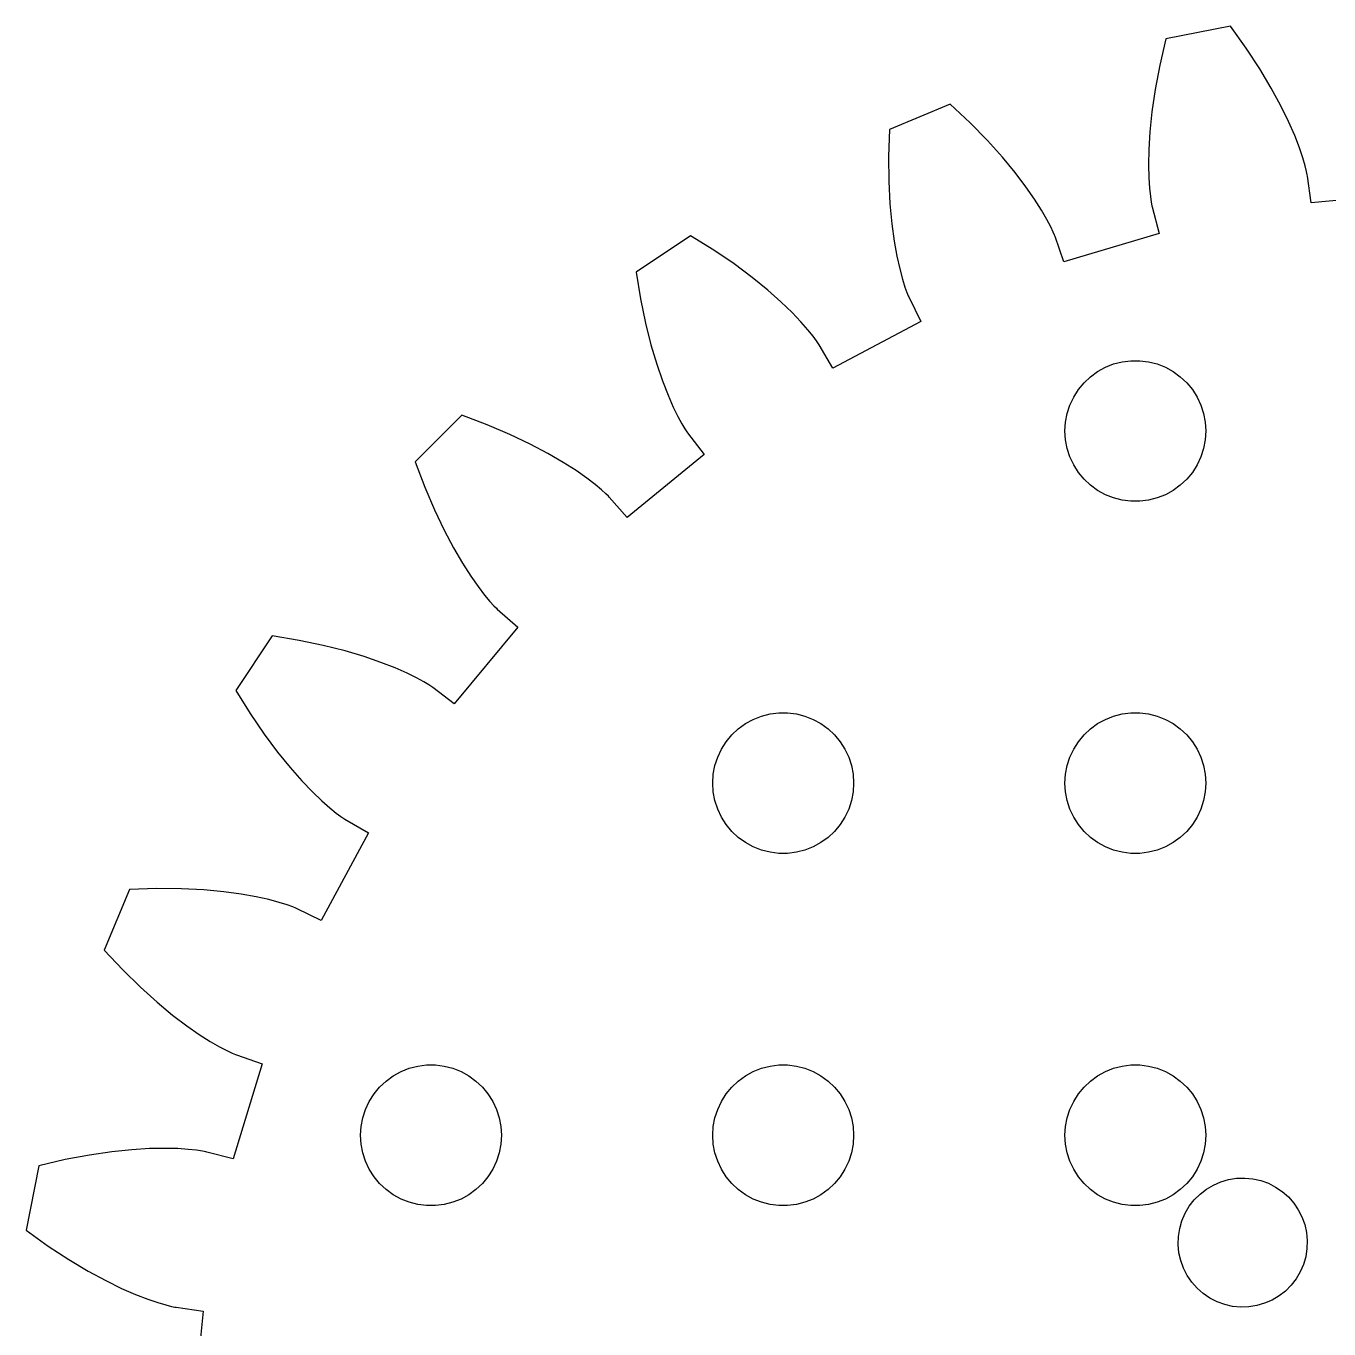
# Model space of a CAD drawing. Header units: metres. Extents: x -31.6 to 31.6, y -31.6 to 31.6.
# Drawn here: x -31.12 to -3.38, y 3.38 to 31.12 of the extents above; entities that cross this region are included whole.
import ezdxf

# ---------------------------------------------------------------- set-up
doc = ezdxf.new("R2010")
doc.units = ezdxf.units.M

msp = doc.modelspace()

# ---------------------------------------------------------------- linework, layer by layer
for p, q in [((-5.47745, 31.1233), (-6.84988, 30.8503)), ((-5.14069, 30.6539), (-5.47745, 31.1233)), ((-6.84988, 30.8503), (-6.98137, 30.2878)), ((-4.85156, 30.2128), (-5.14069, 30.6539)), ((-6.98137, 30.2878), (-7.07965, 29.7696)), ((-4.60703, 29.8029), (-4.85156, 30.2128)), ((-7.07965, 29.7696), (-7.14873, 29.2973)), ((-4.40392, 29.4273), (-4.60703, 29.8029)), ((-11.4441, 29.4567), (-12.7369, 28.9212)), ((-11.0222, 29.062), (-11.4441, 29.4567)), ((-4.23882, 29.0887), (-4.40392, 29.4273)), ((-7.14873, 29.2973), (-7.19266, 28.8726)), ((-12.7369, 28.9212), (-12.7561, 28.3438)), ((-10.6526, 28.6857), (-11.0222, 29.062)), ((-7.19266, 28.8726), (-7.21559, 28.4965)), ((-4.10822, 28.7894), (-4.23882, 29.0887)), ((-10.3328, 28.3315), (-10.6526, 28.6857)), ((-4.00847, 28.5317), (-4.10822, 28.7894)), ((-12.7561, 28.3438), (-12.7514, 27.8164)), ((-10.0603, 28.0027), (-10.3328, 28.3315)), ((-7.21559, 28.4965), (-7.22171, 28.1701)), ((-3.93579, 28.3177), (-4.00847, 28.5317)), ((-3.88631, 28.1489), (-3.93579, 28.3177)), ((-7.22171, 28.1701), (-7.21526, 27.8938)), ((-3.85603, 28.027), (-3.88631, 28.1489)), ((-3.84091, 27.9532), (-3.85603, 28.027)), ((-12.7514, 27.8164), (-12.727, 27.3398)), ((-9.83228, 27.7028), (-10.0603, 28.0027)), ((-7.21526, 27.8938), (-7.20049, 27.6683)), ((-3.83679, 27.9284), (-3.84091, 27.9532)), ((-3.75867, 27.3597), (-3.83679, 27.9284)), ((-9.6458, 27.4347), (-9.83228, 27.7028)), ((-7.20049, 27.6683), (-7.18164, 27.4934)), ((-7.18164, 27.4934), (-7.16296, 27.3693)), ((-1.65065, 27.5585), (-3.75867, 27.3597)), ((-12.727, 27.3398), (-12.6872, 26.9146)), ((-9.49771, 27.2015), (-9.6458, 27.4347)), ((-9.38467, 27.0057), (-9.49771, 27.2015)), ((-7.16296, 27.3693), (-7.1487, 27.2953)), ((-7.1487, 27.2953), (-7.14302, 27.2708)), ((-7.14302, 27.2708), (-6.99532, 26.7069)), ((-9.30321, 26.8499), (-9.38467, 27.0057)), ((-16.9709, 26.6581), (-18.1344, 25.8807)), ((-16.4801, 26.3533), (-16.9709, 26.6581)), ((-12.6872, 26.9146), (-12.6363, 26.5413)), ((-9.24976, 26.7362), (-9.30321, 26.8499)), ((-9.2205, 26.6668), (-9.24976, 26.7362)), ((-9.21164, 26.6433), (-9.2205, 26.6668)), ((-9.02405, 26.1007), (-9.21164, 26.6433)), ((-6.99532, 26.7069), (-9.02405, 26.1007)), ((-12.6363, 26.5413), (-12.5787, 26.2199)), ((-16.0442, 26.0563), (-16.4801, 26.3533)), ((-12.5787, 26.2199), (-12.5184, 25.9502)), ((-18.1344, 25.8807), (-18.0406, 25.3106)), ((-15.6614, 25.7713), (-16.0442, 26.0563)), ((-12.5184, 25.9502), (-12.4599, 25.7319)), ((-15.33, 25.502), (-15.6614, 25.7713)), ((-12.4599, 25.7319), (-12.4073, 25.5641)), ((-12.4073, 25.5641), (-12.3648, 25.4459)), ((-18.0406, 25.3106), (-17.9331, 24.7942)), ((-15.0479, 25.2523), (-15.33, 25.502)), ((-14.8127, 25.0258), (-15.0479, 25.2523)), ((-12.3648, 25.4459), (-12.3364, 25.3762)), ((-12.3364, 25.3762), (-12.326, 25.3533)), ((-12.326, 25.3533), (-12.0712, 24.829)), ((-14.6219, 24.8259), (-14.8127, 25.0258)), ((-17.9331, 24.7942), (-17.8162, 24.3315)), ((-14.4729, 24.6559), (-14.6219, 24.8259)), ((-12.0712, 24.829), (-13.9426, 23.8387)), ((-14.3626, 24.519), (-14.4729, 24.6559)), ((-14.288, 24.418), (-14.3626, 24.519)), ((-14.2458, 24.3556), (-14.288, 24.418)), ((-17.8162, 24.3315), (-17.6942, 23.9223)), ((-14.2325, 24.3342), (-14.2458, 24.3556)), ((-13.9426, 23.8387), (-14.2325, 24.3342)), ((-17.6942, 23.9223), (-17.5715, 23.5661)), ((-8.13866, 23.8572), (-7.96352, 23.9266)), ((-7.96352, 23.9266), (-7.78107, 23.9734)), ((-7.78107, 23.9734), (-7.59418, 23.997)), ((-7.59418, 23.997), (-7.40581, 23.997)), ((-7.40581, 23.997), (-7.21892, 23.9734)), ((-7.21892, 23.9734), (-7.03647, 23.9266)), ((-7.03647, 23.9266), (-6.86133, 23.8572)), ((-8.59344, 23.5268), (-8.45613, 23.6558)), ((-8.45613, 23.6558), (-8.30373, 23.7665)), ((-8.30373, 23.7665), (-8.13866, 23.8572)), ((-6.86133, 23.8572), (-6.69626, 23.7665)), ((-6.69626, 23.7665), (-6.54385, 23.6558)), ((-6.54385, 23.6558), (-6.40654, 23.5268)), ((-17.5715, 23.5661), (-17.4522, 23.2621)), ((-8.81445, 23.2226), (-8.71352, 23.3817)), ((-8.71352, 23.3817), (-8.59344, 23.5268)), ((-6.40654, 23.5268), (-6.28647, 23.3817)), ((-6.28647, 23.3817), (-6.18553, 23.2226)), ((-17.4522, 23.2621), (-17.3405, 23.0094)), ((-8.95287, 22.873), (-8.89465, 23.0522)), ((-8.89465, 23.0522), (-8.81445, 23.2226)), ((-6.18553, 23.2226), (-6.10533, 23.0522)), ((-6.10533, 23.0522), (-6.04712, 22.873)), ((-21.8455, 22.835), (-22.835, 21.8455)), ((-21.3047, 22.6318), (-21.8455, 22.835)), ((-17.3405, 23.0094), (-17.2406, 22.8066)), ((-17.2406, 22.8066), (-17.1562, 22.6523)), ((-8.98816, 22.688), (-8.95287, 22.873)), ((-6.04712, 22.873), (-6.01183, 22.688)), ((-20.8192, 22.4256), (-21.3047, 22.6318)), ((-17.1562, 22.6523), (-17.0915, 22.5448)), ((-17.0915, 22.5448), (-17.05, 22.4819)), ((-17.05, 22.4819), (-17.0354, 22.4614)), ((-9, 22.5), (-8.98816, 22.688)), ((-8.98816, 22.312), (-9, 22.5)), ((-6.01183, 22.688), (-6, 22.5)), ((-6, 22.5), (-6.01183, 22.312)), ((-20.3882, 22.2207), (-20.8192, 22.4256)), ((-20.0107, 22.0212), (-20.3882, 22.2207)), ((-17.0354, 22.4614), (-16.6831, 21.997)), ((-8.95287, 22.127), (-8.98816, 22.312)), ((-6.01183, 22.312), (-6.04712, 22.127)), ((-19.6852, 21.8314), (-20.0107, 22.0212)), ((-16.6831, 21.997), (-18.3254, 20.6606)), ((-8.89465, 21.9478), (-8.95287, 22.127)), ((-8.81445, 21.7774), (-8.89465, 21.9478)), ((-6.10533, 21.9478), (-6.18553, 21.7774)), ((-6.04712, 22.127), (-6.10533, 21.9478)), ((-22.835, 21.8455), (-22.6318, 21.3047)), ((-19.4104, 21.6551), (-19.6852, 21.8314)), ((-19.1843, 21.4963), (-19.4104, 21.6551)), ((-8.71352, 21.6183), (-8.81445, 21.7774)), ((-6.18553, 21.7774), (-6.28647, 21.6183)), ((-19.0049, 21.3587), (-19.1843, 21.4963)), ((-8.59344, 21.4732), (-8.71352, 21.6183)), ((-8.45613, 21.3442), (-8.59344, 21.4732)), ((-6.40654, 21.4732), (-6.54385, 21.3442)), ((-6.28647, 21.6183), (-6.40654, 21.4732)), ((-22.6318, 21.3047), (-22.4256, 20.8192)), ((-18.8701, 21.2458), (-19.0049, 21.3587)), ((-18.7772, 21.1613), (-18.8701, 21.2458)), ((-18.7236, 21.1084), (-18.7772, 21.1613)), ((-18.7064, 21.09), (-18.7236, 21.1084)), ((-18.3254, 20.6606), (-18.7064, 21.09)), ((-8.30373, 21.2335), (-8.45613, 21.3442)), ((-8.13866, 21.1427), (-8.30373, 21.2335)), ((-7.96352, 21.0734), (-8.13866, 21.1427)), ((-6.86133, 21.1427), (-7.03647, 21.0734)), ((-6.69626, 21.2335), (-6.86133, 21.1427)), ((-6.54385, 21.3442), (-6.69626, 21.2335)), ((-22.4256, 20.8192), (-22.2207, 20.3882)), ((-7.78107, 21.0266), (-7.96352, 21.0734)), ((-7.59418, 21.003), (-7.78107, 21.0266)), ((-7.40581, 21.003), (-7.59418, 21.003)), ((-7.21892, 21.0266), (-7.40581, 21.003)), ((-7.03647, 21.0734), (-7.21892, 21.0266)), ((-22.2207, 20.3882), (-22.0212, 20.0107)), ((-22.0212, 20.0107), (-21.8314, 19.6852)), ((-21.8314, 19.6852), (-21.6551, 19.4104)), ((-21.6551, 19.4104), (-21.4963, 19.1843)), ((-21.4963, 19.1843), (-21.3587, 19.0049)), ((-21.3587, 19.0049), (-21.2458, 18.8701)), ((-21.2458, 18.8701), (-21.1613, 18.7772)), ((-21.1613, 18.7772), (-21.1084, 18.7236)), ((-21.1084, 18.7236), (-21.09, 18.7064)), ((-21.09, 18.7064), (-20.6539, 18.3196)), ((-20.6539, 18.3196), (-22.004, 16.6885)), ((-25.8807, 18.1344), (-26.6581, 16.9709)), ((-25.3106, 18.0406), (-25.8807, 18.1344)), ((-24.7942, 17.9331), (-25.3106, 18.0406)), ((-24.3315, 17.8162), (-24.7942, 17.9331)), ((-23.9223, 17.6942), (-24.3315, 17.8162)), ((-23.5661, 17.5715), (-23.9223, 17.6942)), ((-23.2621, 17.4522), (-23.5661, 17.5715)), ((-23.0094, 17.3405), (-23.2621, 17.4522)), ((-22.8066, 17.2406), (-23.0094, 17.3405)), ((-22.6523, 17.1562), (-22.8066, 17.2406)), ((-26.6581, 16.9709), (-26.3533, 16.4801)), ((-22.5448, 17.0915), (-22.6523, 17.1562)), ((-22.4819, 17.05), (-22.5448, 17.0915)), ((-22.4614, 17.0354), (-22.4819, 17.05)), ((-22.004, 16.6885), (-22.4614, 17.0354)), ((-26.3533, 16.4801), (-26.0563, 16.0442)), ((-15.6387, 16.3572), (-15.4635, 16.4266)), ((-15.4635, 16.4266), (-15.2811, 16.4734)), ((-15.2811, 16.4734), (-15.0942, 16.497)), ((-15.0942, 16.497), (-14.9058, 16.497)), ((-14.9058, 16.497), (-14.7189, 16.4734)), ((-14.7189, 16.4734), (-14.5365, 16.4266)), ((-14.5365, 16.4266), (-14.3613, 16.3572)), ((-8.13866, 16.3572), (-7.96352, 16.4266)), ((-7.96352, 16.4266), (-7.78107, 16.4734)), ((-7.78107, 16.4734), (-7.59418, 16.497)), ((-7.59418, 16.497), (-7.40581, 16.497)), ((-7.40581, 16.497), (-7.21892, 16.4734)), ((-7.21892, 16.4734), (-7.03647, 16.4266)), ((-7.03647, 16.4266), (-6.86133, 16.3572)), ((-16.0934, 16.0268), (-15.9561, 16.1558)), ((-15.9561, 16.1558), (-15.8037, 16.2665)), ((-15.8037, 16.2665), (-15.6387, 16.3572)), ((-14.3613, 16.3572), (-14.1963, 16.2665)), ((-14.1963, 16.2665), (-14.0439, 16.1558)), ((-14.0439, 16.1558), (-13.9065, 16.0268)), ((-8.59344, 16.0268), (-8.45613, 16.1558)), ((-8.45613, 16.1558), (-8.30373, 16.2665)), ((-8.30373, 16.2665), (-8.13866, 16.3572)), ((-6.86133, 16.3572), (-6.69626, 16.2665)), ((-6.69626, 16.2665), (-6.54385, 16.1558)), ((-6.54385, 16.1558), (-6.40654, 16.0268)), ((-26.0563, 16.0442), (-25.7713, 15.6614)), ((-16.3145, 15.7226), (-16.2135, 15.8817)), ((-16.2135, 15.8817), (-16.0934, 16.0268)), ((-13.9065, 16.0268), (-13.7865, 15.8817)), ((-13.7865, 15.8817), (-13.6855, 15.7226)), ((-8.81445, 15.7226), (-8.71352, 15.8817)), ((-8.71352, 15.8817), (-8.59344, 16.0268)), ((-6.40654, 16.0268), (-6.28647, 15.8817)), ((-6.28647, 15.8817), (-6.18553, 15.7226)), ((-25.7713, 15.6614), (-25.502, 15.33)), ((-16.4529, 15.373), (-16.3947, 15.5522)), ((-16.3947, 15.5522), (-16.3145, 15.7226)), ((-13.6855, 15.7226), (-13.6053, 15.5522)), ((-13.6053, 15.5522), (-13.5471, 15.373)), ((-8.95287, 15.373), (-8.89465, 15.5522)), ((-8.89465, 15.5522), (-8.81445, 15.7226)), ((-6.18553, 15.7226), (-6.10533, 15.5522)), ((-6.10533, 15.5522), (-6.04712, 15.373)), ((-25.502, 15.33), (-25.2523, 15.0479)), ((-16.4882, 15.188), (-16.4529, 15.373)), ((-13.5471, 15.373), (-13.5118, 15.188)), ((-8.98816, 15.188), (-8.95287, 15.373)), ((-6.04712, 15.373), (-6.01183, 15.188)), ((-25.2523, 15.0479), (-25.0258, 14.8127)), ((-16.5, 15), (-16.4882, 15.188)), ((-16.4882, 14.812), (-16.5, 15)), ((-13.5118, 15.188), (-13.5, 15)), ((-13.5, 15), (-13.5118, 14.812)), ((-9, 15), (-8.98816, 15.188)), ((-8.98816, 14.812), (-9, 15)), ((-6.01183, 15.188), (-6, 15)), ((-6, 15), (-6.01183, 14.812)), ((-25.0258, 14.8127), (-24.8259, 14.6219)), ((-16.4529, 14.627), (-16.4882, 14.812)), ((-13.5118, 14.812), (-13.5471, 14.627)), ((-8.95287, 14.627), (-8.98816, 14.812)), ((-6.01183, 14.812), (-6.04712, 14.627)), ((-24.8259, 14.6219), (-24.6559, 14.4729)), ((-24.6559, 14.4729), (-24.519, 14.3626)), ((-16.3947, 14.4478), (-16.4529, 14.627)), ((-16.3145, 14.2774), (-16.3947, 14.4478)), ((-13.6053, 14.4478), (-13.6855, 14.2774)), ((-13.5471, 14.627), (-13.6053, 14.4478)), ((-8.89465, 14.4478), (-8.95287, 14.627)), ((-8.81445, 14.2774), (-8.89465, 14.4478)), ((-6.10533, 14.4478), (-6.18553, 14.2774)), ((-6.04712, 14.627), (-6.10533, 14.4478)), ((-24.519, 14.3626), (-24.418, 14.288)), ((-24.418, 14.288), (-24.3556, 14.2458)), ((-24.3556, 14.2458), (-24.3342, 14.2325)), ((-24.3342, 14.2325), (-23.8311, 13.9382)), ((-16.2135, 14.1183), (-16.3145, 14.2774)), ((-13.6855, 14.2774), (-13.7865, 14.1183)), ((-8.71352, 14.1183), (-8.81445, 14.2774)), ((-6.18553, 14.2774), (-6.28647, 14.1183)), ((-23.8311, 13.9382), (-24.8369, 12.075)), ((-16.0934, 13.9732), (-16.2135, 14.1183)), ((-15.9561, 13.8442), (-16.0934, 13.9732)), ((-13.9065, 13.9732), (-14.0439, 13.8442)), ((-13.7865, 14.1183), (-13.9065, 13.9732)), ((-8.59344, 13.9732), (-8.71352, 14.1183)), ((-8.45613, 13.8442), (-8.59344, 13.9732)), ((-6.40654, 13.9732), (-6.54385, 13.8442)), ((-6.28647, 14.1183), (-6.40654, 13.9732)), ((-15.8037, 13.7335), (-15.9561, 13.8442)), ((-15.6387, 13.6427), (-15.8037, 13.7335)), ((-15.4635, 13.5734), (-15.6387, 13.6427)), ((-14.3613, 13.6427), (-14.5365, 13.5734)), ((-14.1963, 13.7335), (-14.3613, 13.6427)), ((-14.0439, 13.8442), (-14.1963, 13.7335)), ((-8.30373, 13.7335), (-8.45613, 13.8442)), ((-8.13866, 13.6427), (-8.30373, 13.7335)), ((-7.96352, 13.5734), (-8.13866, 13.6427)), ((-6.86133, 13.6427), (-7.03647, 13.5734)), ((-6.69626, 13.7335), (-6.86133, 13.6427)), ((-6.54385, 13.8442), (-6.69626, 13.7335)), ((-15.2811, 13.5266), (-15.4635, 13.5734)), ((-15.0942, 13.5029), (-15.2811, 13.5266)), ((-14.9058, 13.5029), (-15.0942, 13.5029)), ((-14.7189, 13.5266), (-14.9058, 13.5029)), ((-14.5365, 13.5734), (-14.7189, 13.5266)), ((-7.78107, 13.5266), (-7.96352, 13.5734)), ((-7.59418, 13.5029), (-7.78107, 13.5266)), ((-7.40581, 13.5029), (-7.59418, 13.5029)), ((-7.21892, 13.5266), (-7.40581, 13.5029)), ((-7.03647, 13.5734), (-7.21892, 13.5266)), ((-28.9212, 12.7369), (-29.4567, 11.4441)), ((-28.3438, 12.7561), (-28.9212, 12.7369)), ((-27.8164, 12.7514), (-28.3438, 12.7561)), ((-27.3398, 12.727), (-27.8164, 12.7514)), ((-26.9146, 12.6872), (-27.3398, 12.727)), ((-26.5413, 12.6363), (-26.9146, 12.6872)), ((-26.2199, 12.5787), (-26.5413, 12.6363)), ((-25.9502, 12.5184), (-26.2199, 12.5787)), ((-25.7319, 12.4599), (-25.9502, 12.5184)), ((-25.5641, 12.4073), (-25.7319, 12.4599)), ((-25.4459, 12.3648), (-25.5641, 12.4073)), ((-25.3762, 12.3364), (-25.4459, 12.3648)), ((-25.3533, 12.326), (-25.3762, 12.3364)), ((-24.8369, 12.075), (-25.3533, 12.326)), ((-29.4567, 11.4441), (-29.062, 11.0222)), ((-29.062, 11.0222), (-28.6857, 10.6526)), ((-28.6857, 10.6526), (-28.3315, 10.3328)), ((-28.3315, 10.3328), (-28.0027, 10.0603)), ((-28.0027, 10.0603), (-27.7028, 9.83228)), ((-27.7028, 9.83228), (-27.4347, 9.6458)), ((-27.4347, 9.6458), (-27.2015, 9.49771)), ((-27.2015, 9.49771), (-27.0057, 9.38467)), ((-27.0057, 9.38467), (-26.8499, 9.30321)), ((-26.8499, 9.30321), (-26.7362, 9.24976)), ((-26.7362, 9.24976), (-26.6668, 9.2205)), ((-26.6668, 9.2205), (-26.6433, 9.21164)), ((-26.6433, 9.21164), (-26.0924, 9.02116)), ((-26.0924, 9.02116), (-26.7154, 6.99756)), ((-23.1387, 8.85724), (-22.9635, 8.92657)), ((-22.9635, 8.92657), (-22.7811, 8.97342)), ((-22.7811, 8.97342), (-22.5942, 8.99704)), ((-22.5942, 8.99704), (-22.4058, 8.99704)), ((-22.4058, 8.99704), (-22.2189, 8.97342)), ((-22.2189, 8.97342), (-22.0365, 8.92657)), ((-22.0365, 8.92657), (-21.8613, 8.85724)), ((-15.6387, 8.85724), (-15.4635, 8.92657)), ((-15.4635, 8.92657), (-15.2811, 8.97342)), ((-15.2811, 8.97342), (-15.0942, 8.99704)), ((-15.0942, 8.99704), (-14.9058, 8.99704)), ((-14.9058, 8.99704), (-14.7189, 8.97342)), ((-14.7189, 8.97342), (-14.5365, 8.92657)), ((-14.5365, 8.92657), (-14.3613, 8.85724)), ((-8.13866, 8.85724), (-7.96352, 8.92657)), ((-7.96352, 8.92657), (-7.78107, 8.97342)), ((-7.78107, 8.97342), (-7.59418, 8.99704)), ((-7.59418, 8.99704), (-7.40581, 8.99704)), ((-7.40581, 8.99704), (-7.21892, 8.97342)), ((-7.21892, 8.97342), (-7.03647, 8.92657)), ((-7.03647, 8.92657), (-6.86133, 8.85724)), ((-23.5934, 8.52681), (-23.4561, 8.65576)), ((-23.4561, 8.65576), (-23.3037, 8.76648)), ((-23.3037, 8.76648), (-23.1387, 8.85724)), ((-21.8613, 8.85724), (-21.6963, 8.76648)), ((-21.6963, 8.76648), (-21.5439, 8.65576)), ((-21.5439, 8.65576), (-21.4065, 8.52681)), ((-16.0934, 8.52681), (-15.9561, 8.65576)), ((-15.9561, 8.65576), (-15.8037, 8.76648)), ((-15.8037, 8.76648), (-15.6387, 8.85724)), ((-14.3613, 8.85724), (-14.1963, 8.76648)), ((-14.1963, 8.76648), (-14.0439, 8.65576)), ((-14.0439, 8.65576), (-13.9065, 8.52681)), ((-8.59344, 8.52681), (-8.45613, 8.65576)), ((-8.45613, 8.65576), (-8.30373, 8.76648)), ((-8.30373, 8.76648), (-8.13866, 8.85724)), ((-6.86133, 8.85724), (-6.69626, 8.76648)), ((-6.69626, 8.76648), (-6.54385, 8.65576)), ((-6.54385, 8.65576), (-6.40654, 8.52681)), ((-23.8145, 8.22263), (-23.7135, 8.38167)), ((-23.7135, 8.38167), (-23.5934, 8.52681)), ((-21.4065, 8.52681), (-21.2865, 8.38167)), ((-21.2865, 8.38167), (-21.1855, 8.22263)), ((-16.3145, 8.22263), (-16.2135, 8.38167)), ((-16.2135, 8.38167), (-16.0934, 8.52681)), ((-13.9065, 8.52681), (-13.7865, 8.38167)), ((-13.7865, 8.38167), (-13.6855, 8.22263)), ((-8.81445, 8.22263), (-8.71352, 8.38167)), ((-8.71352, 8.38167), (-8.59344, 8.52681)), ((-6.40654, 8.52681), (-6.28647, 8.38167)), ((-6.28647, 8.38167), (-6.18553, 8.22263)), ((-23.9529, 7.87303), (-23.8947, 8.05219)), ((-23.8947, 8.05219), (-23.8145, 8.22263)), ((-21.1855, 8.22263), (-21.1053, 8.05219)), ((-21.1053, 8.05219), (-21.0471, 7.87303)), ((-16.4529, 7.87303), (-16.3947, 8.05219)), ((-16.3947, 8.05219), (-16.3145, 8.22263)), ((-13.6855, 8.22263), (-13.6053, 8.05219)), ((-13.6053, 8.05219), (-13.5471, 7.87303)), ((-8.95287, 7.87303), (-8.89465, 8.05219)), ((-8.89465, 8.05219), (-8.81445, 8.22263)), ((-6.18553, 8.22263), (-6.10533, 8.05219)), ((-6.10533, 8.05219), (-6.04712, 7.87303)), ((-23.9882, 7.68799), (-23.9529, 7.87303)), ((-21.0471, 7.87303), (-21.0118, 7.68799)), ((-16.4882, 7.68799), (-16.4529, 7.87303)), ((-13.5471, 7.87303), (-13.5118, 7.68799)), ((-8.98816, 7.68799), (-8.95287, 7.87303)), ((-6.04712, 7.87303), (-6.01183, 7.68799)), ((-24, 7.5), (-23.9882, 7.68799)), ((-23.9882, 7.312), (-24, 7.5)), ((-21.0118, 7.68799), (-21, 7.5)), ((-21, 7.5), (-21.0118, 7.312)), ((-16.5, 7.5), (-16.4882, 7.68799)), ((-16.4882, 7.312), (-16.5, 7.5)), ((-13.5118, 7.68799), (-13.5, 7.5)), ((-13.5, 7.5), (-13.5118, 7.312)), ((-9, 7.5), (-8.98816, 7.68799)), ((-8.98816, 7.312), (-9, 7.5)), ((-6.01183, 7.68799), (-6, 7.5)), ((-6, 7.5), (-6.01183, 7.312)), ((-28.4965, 7.21559), (-28.8726, 7.19266)), ((-28.1701, 7.22171), (-28.4965, 7.21559)), ((-27.8938, 7.21526), (-28.1701, 7.22171)), ((-27.6683, 7.20049), (-27.8938, 7.21526)), ((-23.9529, 7.12695), (-23.9882, 7.312)), ((-21.0118, 7.312), (-21.0471, 7.12695)), ((-16.4529, 7.12695), (-16.4882, 7.312)), ((-13.5118, 7.312), (-13.5471, 7.12695)), ((-8.95287, 7.12695), (-8.98816, 7.312)), ((-6.01183, 7.312), (-6.04712, 7.12695)), ((-30.2878, 6.98137), (-30.8503, 6.84988)), ((-29.7696, 7.07965), (-30.2878, 6.98137)), ((-29.2973, 7.14873), (-29.7696, 7.07965)), ((-28.8726, 7.19266), (-29.2973, 7.14873)), ((-27.4934, 7.18164), (-27.6683, 7.20049)), ((-27.3693, 7.16296), (-27.4934, 7.18164)), ((-27.2953, 7.1487), (-27.3693, 7.16296)), ((-27.2708, 7.14302), (-27.2953, 7.1487)), ((-26.7154, 6.99756), (-27.2708, 7.14302)), ((-23.8947, 6.9478), (-23.9529, 7.12695)), ((-23.8145, 6.77736), (-23.8947, 6.9478)), ((-21.1053, 6.9478), (-21.1855, 6.77736)), ((-21.0471, 7.12695), (-21.1053, 6.9478)), ((-16.3947, 6.9478), (-16.4529, 7.12695)), ((-16.3145, 6.77736), (-16.3947, 6.9478)), ((-13.6053, 6.9478), (-13.6855, 6.77736)), ((-13.5471, 7.12695), (-13.6053, 6.9478)), ((-8.89465, 6.9478), (-8.95287, 7.12695)), ((-8.81445, 6.77736), (-8.89465, 6.9478)), ((-6.10533, 6.9478), (-6.18553, 6.77736)), ((-6.04712, 7.12695), (-6.10533, 6.9478)), ((-30.8503, 6.84988), (-31.1233, 5.47745)), ((-23.7135, 6.61832), (-23.8145, 6.77736)), ((-21.1855, 6.77736), (-21.2865, 6.61832)), ((-16.2135, 6.61832), (-16.3145, 6.77736)), ((-13.6855, 6.77736), (-13.7865, 6.61832)), ((-8.71352, 6.61832), (-8.81445, 6.77736)), ((-6.18553, 6.77736), (-6.28647, 6.61832)), ((-23.5934, 6.47318), (-23.7135, 6.61832)), ((-23.4561, 6.34422), (-23.5934, 6.47318)), ((-21.4065, 6.47318), (-21.5439, 6.34422)), ((-21.2865, 6.61832), (-21.4065, 6.47318)), ((-16.0934, 6.47318), (-16.2135, 6.61832)), ((-15.9561, 6.34422), (-16.0934, 6.47318)), ((-13.9065, 6.47318), (-14.0439, 6.34422)), ((-13.7865, 6.61832), (-13.9065, 6.47318)), ((-8.59344, 6.47318), (-8.71352, 6.61832)), ((-8.45613, 6.34422), (-8.59344, 6.47318)), ((-6.40654, 6.47318), (-6.54385, 6.34422)), ((-6.28647, 6.61832), (-6.40654, 6.47318)), ((-5.98776, 6.35214), (-5.83914, 6.44003)), ((-5.83914, 6.44003), (-5.68066, 6.50862)), ((-5.68066, 6.50862), (-5.51485, 6.55679)), ((-5.51485, 6.55679), (-5.3443, 6.5838)), ((-5.3443, 6.5838), (-5.17172, 6.58923)), ((-5.17172, 6.58923), (-4.9998, 6.57298)), ((-4.9998, 6.57298), (-4.8313, 6.53531)), ((-4.8313, 6.53531), (-4.66882, 6.47682)), ((-4.66882, 6.47682), (-4.51497, 6.39842)), ((-4.51497, 6.39842), (-4.37216, 6.30136)), ((-23.3037, 6.23351), (-23.4561, 6.34422)), ((-23.1387, 6.14275), (-23.3037, 6.23351)), ((-22.9635, 6.07341), (-23.1387, 6.14275)), ((-21.8613, 6.14275), (-22.0365, 6.07341)), ((-21.6963, 6.23351), (-21.8613, 6.14275)), ((-21.5439, 6.34422), (-21.6963, 6.23351)), ((-15.8037, 6.23351), (-15.9561, 6.34422)), ((-15.6387, 6.14275), (-15.8037, 6.23351)), ((-15.4635, 6.07341), (-15.6387, 6.14275)), ((-14.3613, 6.14275), (-14.5365, 6.07341)), ((-14.1963, 6.23351), (-14.3613, 6.14275)), ((-14.0439, 6.34422), (-14.1963, 6.23351)), ((-8.30373, 6.23351), (-8.45613, 6.34422)), ((-8.13866, 6.14275), (-8.30373, 6.23351)), ((-7.96352, 6.07341), (-8.13866, 6.14275)), ((-6.86133, 6.14275), (-7.03647, 6.07341)), ((-6.69626, 6.23351), (-6.86133, 6.14275)), ((-6.54385, 6.34422), (-6.69626, 6.23351)), ((-6.35214, 5.98776), (-6.24631, 6.12421)), ((-6.24631, 6.12421), (-6.12421, 6.24631)), ((-6.12421, 6.24631), (-5.98776, 6.35214)), ((-4.37216, 6.30136), (-4.24263, 6.18718)), ((-4.24263, 6.18718), (-4.12845, 6.05765)), ((-22.7811, 6.02657), (-22.9635, 6.07341)), ((-22.5942, 6.00294), (-22.7811, 6.02657)), ((-22.4058, 6.00294), (-22.5942, 6.00294)), ((-22.2189, 6.02657), (-22.4058, 6.00294)), ((-22.0365, 6.07341), (-22.2189, 6.02657)), ((-15.2811, 6.02657), (-15.4635, 6.07341)), ((-15.0942, 6.00294), (-15.2811, 6.02657)), ((-14.9058, 6.00294), (-15.0942, 6.00294)), ((-14.7189, 6.02657), (-14.9058, 6.00294)), ((-14.5365, 6.07341), (-14.7189, 6.02657)), ((-7.78107, 6.02657), (-7.96352, 6.07341)), ((-7.59418, 6.00294), (-7.78107, 6.02657)), ((-7.40581, 6.00294), (-7.59418, 6.00294)), ((-7.21892, 6.02657), (-7.40581, 6.00294)), ((-7.03647, 6.07341), (-7.21892, 6.02657)), ((-6.50862, 5.68066), (-6.44003, 5.83914)), ((-6.44003, 5.83914), (-6.35214, 5.98776)), ((-4.12845, 6.05765), (-4.03139, 5.91484)), ((-4.03139, 5.91484), (-3.95299, 5.76099)), ((-6.55679, 5.51485), (-6.50862, 5.68066)), ((-3.95299, 5.76099), (-3.8945, 5.59851)), ((-3.8945, 5.59851), (-3.85683, 5.43001)), ((-31.1233, 5.47745), (-30.6539, 5.14069)), ((-6.58923, 5.17172), (-6.5838, 5.3443)), ((-6.5838, 5.3443), (-6.55679, 5.51485)), ((-3.85683, 5.43001), (-3.84059, 5.2581)), ((-30.6539, 5.14069), (-30.2128, 4.85156)), ((-6.57298, 4.9998), (-6.58923, 5.17172)), ((-6.53531, 4.8313), (-6.57298, 4.9998)), ((-3.84601, 5.08551), (-3.87302, 4.91496)), ((-3.84059, 5.2581), (-3.84601, 5.08551)), ((-30.2128, 4.85156), (-29.8029, 4.60703)), ((-6.47682, 4.66882), (-6.53531, 4.8313)), ((-3.92119, 4.74915), (-3.98978, 4.59067)), ((-3.87302, 4.91496), (-3.92119, 4.74915)), ((-29.8029, 4.60703), (-29.4273, 4.40392)), ((-6.39842, 4.51497), (-6.47682, 4.66882)), ((-6.30136, 4.37216), (-6.39842, 4.51497)), ((-4.07767, 4.44205), (-4.1835, 4.3056)), ((-3.98978, 4.59067), (-4.07767, 4.44205)), ((-29.4273, 4.40392), (-29.0887, 4.23882)), ((-29.0887, 4.23882), (-28.7894, 4.10822)), ((-6.18718, 4.24263), (-6.30136, 4.37216)), ((-6.05765, 4.12845), (-6.18718, 4.24263)), ((-4.3056, 4.1835), (-4.44205, 4.07767)), ((-4.1835, 4.3056), (-4.3056, 4.1835)), ((-28.7894, 4.10822), (-28.5317, 4.00847)), ((-28.5317, 4.00847), (-28.3177, 3.93579)), ((-28.3177, 3.93579), (-28.1489, 3.88631)), ((-28.1489, 3.88631), (-28.027, 3.85603)), ((-5.91484, 4.03139), (-6.05765, 4.12845)), ((-5.76099, 3.95299), (-5.91484, 4.03139)), ((-5.59851, 3.8945), (-5.76099, 3.95299)), ((-5.43001, 3.85683), (-5.59851, 3.8945)), ((-4.74915, 3.92119), (-4.91496, 3.87302)), ((-4.59067, 3.98978), (-4.74915, 3.92119)), ((-4.44205, 4.07767), (-4.59067, 3.98978)), ((-28.027, 3.85603), (-27.9532, 3.84091)), ((-27.9532, 3.84091), (-27.9284, 3.83679)), ((-27.9284, 3.83679), (-27.351, 3.75746)), ((-27.351, 3.75746), (-27.5673, 1.65118)), ((-5.2581, 3.84059), (-5.43001, 3.85683)), ((-5.08551, 3.84601), (-5.2581, 3.84059)), ((-4.91496, 3.87302), (-5.08551, 3.84601))]:
    msp.add_line(p, q)

doc.saveas('drawing.dxf')
